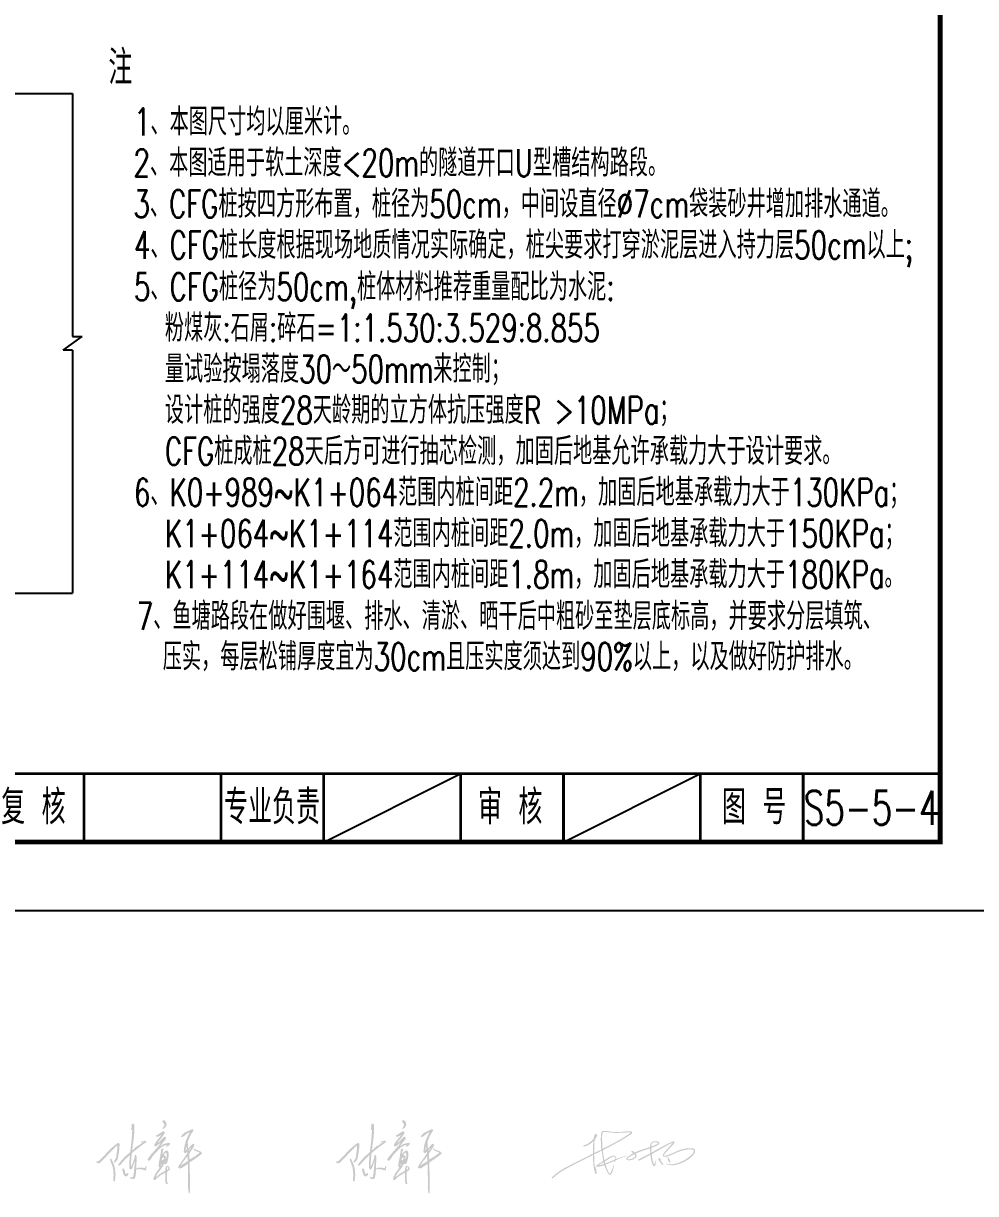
# Model space of a CAD drawing. Extents: x 216 to 1896, y 86 to 483.
# Drawn here: x 492.1 to 631.2, y 144.5 to 315.4 of the extents above; entities that cross this region are included whole.
import ezdxf
from ezdxf.enums import TextEntityAlignment as Align

# ---------------------------------------------------------------- set-up
doc = ezdxf.new("R2010")
doc.units = 0
doc.header["$LTSCALE"] = 5
doc.header["$MEASUREMENT"] = 0
doc.layers.get('0').update_dxf_attribs({"linetype": 'CONTINUOUS'})
for name, color, linetype in [('图框', 7, 'CONTINUOUS'), ('尺寸标注', 4, 'CONTINUOUS'), ('电子签名', 7, 'CONTINUOUS'), ('页码', 3, 'CONTINUOUS')]:
    doc.layers.add(name, color=color, linetype=linetype)
doc.styles.get("Standard").update_dxf_attribs({"font": 'simplex1.shx', "width": 0.7, "bigfont": 'hztxt.shx'})

# ---------------------------------------------------------------- blocks, each defined once
blk = doc.blocks.new('series')
at = {"width": 0.75}
for tag, height, p in [('页码', 4, (-35, -19)), ('图名', 5, (-220, -282)), ('图号', 5, (-20, -282))]:
    blk.add_attdef(tag, text='', height=height, dxfattribs=at).set_placement(p, align=Align.MIDDLE_CENTER)

msp = doc.modelspace()

# ---------------------------------------------------------------- hatches: boundary and pattern name
at = {"layer": '电子签名'}
h = msp.add_hatch(color=256, dxfattribs=at)
h.paths.add_polyline_path([(506.07645, 150.46949), (506.15765, 151.16247), (506.16576, 151.71775), (506.14708, 151.83522), (505.98352, 151.90985), (505.68746, 151.72116), (505.29332, 151.40923), (504.76089, 150.95066), (503.65292, 149.7518), (503.15387, 149.25342), (502.89357, 149.17786), (502.85492, 149.18023), (502.81627, 149.18259), (502.77367, 149.12057), (502.79314, 149.01598), (503.12419, 148.9311), (503.28275, 148.98602), (503.50229, 149.19232), (504.03867, 149.71527), (504.41255, 150.11892), (504.96653, 150.71835), (505.54235, 151.25182), (505.80448, 151.52013), (505.85602, 151.51698), (505.84105, 151.27232), (505.81426, 150.8345), (505.72727, 150.2582), (505.66998, 149.7447), (505.52538, 149.49505), (505.40734, 149.2567), (505.28192, 149.10927), (505.35608, 149.05304), (505.4978, 149.04436), (505.63374, 149.15237), (505.88693, 149.48585), (505.9629, 149.88188)])
h.paths.add_polyline_path([(505.35739, 148.72362), (505.12832, 149.244), (505.05554, 149.39542), (505.0044, 149.51543), (504.97671, 149.56869), (504.90061, 149.61803), (504.83019, 149.5914), (504.78508, 149.52885), (504.83923, 149.28738), (504.91338, 149.09377), (504.97382, 148.901), (505.08021, 148.61604), (505.1921, 148.3185), (505.24224, 147.94467), (505.27499, 147.63671), (505.29432, 147.27801), (505.28538, 147.07574), (505.2685, 146.723), (505.2471, 146.44466), (505.27991, 146.33779), (505.36765, 146.27125), (505.46084, 146.27404), (505.49148, 146.36078), (505.53988, 146.73419), (505.56639, 146.96385), (505.58954, 147.34221), (505.53207, 147.8521), (505.48259, 148.28554)])
h.paths.add_polyline_path([(507.45515, 149.92854), (507.66805, 150.15428), (507.67535, 150.07822), (507.64042, 149.75372), (507.62026, 149.37324), (507.5744, 148.63159), (507.59262, 148.19329), (507.75066, 148.03307), (507.87308, 148.06006), (508.01349, 148.17956), (508.1184, 148.44409), (508.32743, 149.11542), (508.39136, 149.30786), (508.40375, 149.13378), (508.38663, 148.97408), (508.36939, 148.69225), (508.33437, 148.22505), (508.28286, 147.80387), (508.22352, 147.25458), (508.16729, 147.07157), (508.13748, 146.8998), (508.01179, 146.8432), (507.9477, 146.84712), (507.88033, 146.90268), (507.71448, 146.92568), (507.71095, 146.86804), (507.76642, 146.7232), (508.00487, 146.62503), (508.24201, 146.61052), (508.32964, 146.67588), (508.40118, 146.79366), (508.49963, 147.02943), (508.53709, 147.2942), (508.56763, 147.51641), (508.60618, 148.04126), (508.65, 148.02042), (508.96234, 148.07846), (509.23754, 148.05519), (509.67703, 147.9833), (509.88984, 147.8867), (509.97316, 147.8816), (510.04196, 147.95454), (510.10001, 148.27245), (510.11098, 148.4518), (510.03198, 148.52736), (509.95507, 148.53207), (509.9624, 148.44161), (509.90264, 148.20095), (509.80166, 148.23284), (509.61736, 148.26984), (509.44589, 148.30605), (509.15434, 148.27245), (508.87195, 148.2833), (508.60618, 148.14526), (508.5961, 148.19088), (508.60045, 148.44046), (508.6477, 149.13926), (508.65034, 149.8016), (508.63152, 150.06085), (508.55431, 150.11143), (508.40574, 150.12052), (508.38872, 150.02984), (508.385, 149.8753), (508.30222, 149.55361), (508.19903, 149.27331), (508.04746, 148.85838), (507.86731, 148.44521), (507.83884, 148.63612), (507.84721, 149.05407), (507.88215, 149.62518), (507.94904, 150.34337), (507.98649, 150.40338), (508.24988, 150.65685), (508.80082, 151.08218), (509.26832, 151.45431), (509.71179, 151.75334), (510.02745, 151.99377), (510.10503, 152.14396), (510.03031, 152.18955), (509.9019, 152.25209), (509.75126, 152.17473), (509.52959, 152.12905), (509.38821, 152.12858), (509.27187, 152.09013), (509.30747, 152.00137), (509.42132, 151.99896), (509.65921, 152.01175), (509.60535, 151.95125), (509.49698, 151.89408), (509.28644, 151.80671), (509.04459, 151.57998), (508.73903, 151.43007), (508.41757, 151.17617), (508.03045, 150.80042), (508.09462, 151.60446), (508.2075, 152.22598), (508.34094, 153.59984), (508.34073, 154.14219), (508.30947, 154.58631), (508.17418, 154.69471), (508.04212, 154.71948), (507.94605, 154.65027), (507.9576, 154.56612), (507.9532, 154.3578), (507.85176, 153.79993), (508.01124, 153.81657), (508.02374, 153.69703), (507.93346, 152.39676), (507.90022, 151.98996), (507.79553, 151.23529), (507.73909, 150.5865), (507.66747, 150.50744), (506.96755, 149.90632), (506.5043, 149.41805), (506.01717, 148.79557), (505.9669, 148.64239), (506.10203, 148.58799), (506.29707, 148.70024), (506.42641, 148.84135), (506.63385, 149.09832), (507.01589, 149.51766)])
h.paths.add_polyline_path([(507.46383, 147.38802), (507.46399, 147.4564), (507.44009, 147.52625), (507.37592, 147.53018), (507.32109, 147.48928), (507.20218, 147.38539), (507.13332, 147.33846), (507.07097, 147.37592), (507.02186, 147.47584), (506.97676, 147.65116), (506.91631, 147.87709), (506.87119, 148.03345), (506.80115, 148.1189), (506.73847, 148.16459), (506.67029, 148.16876), (506.58681, 148.13095), (506.56092, 148.02839), (506.58012, 147.94497), (506.62064, 147.81778), (506.64283, 147.71987), (506.68617, 147.55014), (506.71917, 147.43406), (506.74774, 147.32134), (506.81055, 147.20077), (506.87184, 147.11554), (506.96281, 147.02844), (507.10972, 146.99531), (507.22823, 147.02427), (507.30933, 147.09977), (507.44845, 147.26827)], flags=17)
h.paths.add_polyline_path([(512.14258, 151.15346), (512.22685, 151.22797), (512.42769, 151.36174), (512.69431, 151.48485), (512.99401, 151.60594), (513.11274, 151.59203), (513.07762, 151.56099), (512.98754, 151.50011), (512.94959, 151.42276), (513.02618, 151.3716), (513.23487, 151.39905), (513.32568, 151.5032), (513.50267, 151.63583), (513.57768, 151.75782), (513.51553, 151.84601), (513.45286, 151.9258), (513.19792, 151.8992), (512.83688, 151.79471), (512.59671, 151.73346), (512.4192, 151.59242), (512.13285, 151.46648), (512.2604, 151.61901), (512.36013, 151.73106), (512.49077, 151.93403), (512.63565, 152.09394), (512.74689, 152.25592), (512.90122, 152.43213), (512.93417, 152.55669), (512.9345, 152.70013), (512.87235, 152.78832), (512.77192, 152.80291), (512.59011, 152.72964), (512.49724, 152.59187), (512.22051, 152.3472), (512.12662, 152.1926), (511.89555, 152.00421), (511.70911, 151.85528), (511.78567, 152.00249), (511.86859, 152.11556), (512.05072, 152.33227), (512.3247, 152.66994), (512.51988, 152.96179), (512.713, 153.22002), (512.77273, 153.36826), (512.71624, 153.54893), (512.58421, 153.59921), (512.42026, 153.54173), (512.14816, 153.37272), (511.86611, 153.17901), (511.54405, 153.0215), (511.52487, 153.01726), (511.50626, 152.96671), (511.53182, 152.87726), (511.56022, 152.83417), (511.72228, 152.77773), (511.88739, 152.85551), (512.13389, 152.99551), (512.22496, 153.04448), (512.26587, 153.03913), (512.18227, 152.94085), (512.07122, 152.77643), (511.86175, 152.52107), (511.61245, 152.21413), (511.3833, 151.88579), (511.27157, 151.70634), (511.23844, 151.56969), (511.24988, 151.4687), (511.29353, 151.40246), (511.42138, 151.38405), (511.58135, 151.45725), (511.8151, 151.64611), (511.96761, 151.77476), (512.17172, 151.88711), (512.09166, 151.7606), (511.78558, 151.37852), (511.39569, 150.91615), (510.88029, 150.33662), (510.517, 149.87919), (510.31638, 149.60893), (510.26332, 149.49391), (510.26346, 149.38877), (510.31961, 149.33934), (510.49605, 149.32197), (510.58976, 149.34909), (510.68332, 149.48135), (510.77408, 149.56778), (510.92725, 149.81467), (511.05181, 150.02387), (511.17238, 150.16762), (511.25859, 150.28719), (511.3702, 150.39206), (511.51656, 150.52766), (511.74098, 150.75704), (511.87624, 150.92617)])
h.paths.add_polyline_path([(513.01446, 154.75701), (512.96719, 154.89813), (512.81932, 155.11878), (512.67006, 155.2181), (512.49617, 155.20509), (512.42947, 155.07903), (512.4339, 155.00911), (512.5469, 154.86029), (512.65959, 154.72506), (512.72085, 154.57367), (512.67553, 154.40233), (512.59761, 154.2678), (512.48977, 154.12097), (512.45965, 154.00636), (512.52154, 153.94636), (512.61186, 153.96278), (512.76771, 154.09126), (512.87775, 154.20619), (512.97474, 154.37573), (513.0337, 154.5359)])
h.paths.add_polyline_path([(513.34754, 150.3656), (513.28124, 150.5959), (513.1763, 150.77129), (513.0444, 150.79715), (512.85119, 150.69336), (512.5905, 150.50477), (512.46116, 150.28147), (512.41629, 150.27532), (512.43654, 150.46083), (512.48501, 150.6713), (512.56516, 150.93802), (512.55805, 151.02579), (512.52962, 151.0712), (512.48922, 151.08837), (512.36516, 151.03342), (512.25755, 150.95511), (512.2351, 150.88054), (512.22939, 150.78707), (512.21176, 150.64518), (512.18587, 150.44125), (512.13962, 150.26984), (512.13145, 150.13631), (512.03533, 149.57307), (511.94404, 149.20175), (511.87925, 148.70317), (511.88392, 148.40592), (512.02427, 148.2717), (511.80053, 147.97701), (511.58818, 147.68162), (511.41137, 147.4069), (511.12908, 146.76223), (511.10303, 146.54606), (511.32898, 146.46818), (511.74984, 146.85235), (512.21142, 147.20471), (512.80084, 147.54601), (512.85072, 147.55354), (512.84574, 147.14937), (512.83151, 146.30077), (512.9101, 146.00529), (513.06713, 145.86704), (513.21882, 145.94177), (513.1054, 146.32895), (513.08393, 146.77574), (513.1144, 147.50831), (513.10748, 147.65623), (513.09796, 147.64798), (513.10702, 147.66601), (513.10748, 147.65623), (513.33154, 147.85034), (513.4697, 147.93916), (513.51994, 148.08385), (513.46346, 148.29326), (513.40245, 148.39906), (513.28965, 148.52261), (513.18868, 148.54154), (513.04656, 148.51379), (512.9592, 148.41697), (512.90719, 148.3328), (512.86797, 148.17173), (512.86153, 147.94197), (512.86326, 147.86131), (512.62463, 147.72116), (512.34444, 147.5526), (512.14271, 147.42945), (511.93024, 147.29054), (511.69022, 147.06104), (511.5705, 146.98436), (511.47794, 146.99002), (511.54935, 147.14483), (511.76646, 147.51179), (512.2506, 148.12496), (512.52441, 148.55359), (512.66159, 148.82876), (512.85409, 148.81202), (512.97515, 148.84429), (513.04708, 148.88452), (513.17211, 149.17915), (513.25064, 149.50943), (513.33151, 149.92162)])
h.paths.add_polyline_path([(512.58866, 150.12425), (512.60982, 150.15318), (512.74664, 150.33269), (512.81814, 150.40194), (512.87591, 150.45603), (512.92931, 150.49117), (512.98017, 150.48486), (512.99919, 150.42928), (513.01112, 150.3101), (513.03841, 150.18038), (513.03784, 150.01395), (513.03023, 149.88957), (513.01565, 149.75601), (512.99983, 149.65454), (512.96897, 149.62121), (512.95764, 149.5931), (512.88443, 149.60078), (512.85929, 149.60872), (512.90904, 149.6889), (512.93288, 149.76428), (512.92528, 149.8541), (512.91512, 149.95351), (512.86364, 150.02991), (512.77405, 150.07415), (512.6618, 150.09778), (512.60092, 150.09637)], flags=16)
h.paths.add_polyline_path([(512.51277, 149.75861), (512.63413, 149.77634), (512.67981, 149.74559), (512.65848, 149.67142), (512.64222, 149.58854), (512.59218, 149.50215), (512.53236, 149.43871), (512.46713, 149.37841), (512.40497, 149.36823), (512.3924, 149.39137), (512.37487, 149.47071), (512.37288, 149.52954), (512.37174, 149.6023), (512.3884, 149.64601), (512.40685, 149.66842), (512.41603, 149.68625)], flags=16)
h.paths.add_polyline_path([(512.36227, 148.79159), (512.36271, 148.76327), (512.32025, 148.67445), (512.2421, 148.6074), (512.18529, 148.60435), (512.1623, 148.65582), (512.17178, 148.73675), (512.1733, 148.73687), (512.17629, 148.74203), (512.18036, 148.73742), (512.3051, 148.74721)], flags=16)
h.paths.add_polyline_path([(513.157, 148.36574), (513.20766, 148.37847), (513.26637, 148.34681), (513.29339, 148.22594), (513.28565, 148.137), (513.25016, 148.08185), (513.21467, 148.02671), (513.13729, 147.99935), (513.10488, 147.99445), (513.09853, 148.04069), (513.10855, 148.1295), (513.11796, 148.24585), (513.125, 148.32337), (513.13367, 148.35264)], flags=16)
h.paths.add_polyline_path([(516.81864, 151.03878), (516.8969, 151.21674), (516.97468, 151.30816), (517.02789, 151.39147), (517.05714, 151.47625), (517.10106, 151.56494), (517.14411, 151.63925), (517.01368, 151.70975), (516.92161, 151.77791), (516.83532, 151.78319), (516.80157, 151.70349), (516.60884, 151.54216), (516.40154, 151.29995), (516.20341, 151.09925), (516.15776, 151.52099), (516.12743, 151.93104), (516.18153, 152.18798), (516.25463, 152.39192), (516.4173, 152.7721), (516.58575, 153.14986), (516.81469, 153.48138), (516.97679, 153.7132), (516.90364, 153.88488), (516.79253, 153.89168), (516.55131, 153.82284), (516.17743, 153.63671), (515.70464, 153.42877), (515.41071, 153.18203), (515.12812, 152.89278), (515.13437, 152.85234), (515.17557, 152.81352), (515.22808, 152.78127), (515.33423, 152.7821), (515.5346, 152.87343), (515.66809, 152.9685), (515.77965, 153.07056), (515.90503, 153.16089), (516.09273, 153.32), (516.21545, 153.36693), (516.32141, 153.43667), (516.36165, 153.44147), (516.38314, 153.43653), (516.37709, 153.39697), (516.35228, 153.34767), (516.33338, 153.27624), (516.11477, 152.81984), (515.8843, 152.2903), (515.67981, 151.62195), (515.59731, 151.11801), (515.57737, 150.81296), (515.53675, 150.60917), (515.59589, 150.50242), (515.70462, 150.43951), (515.86408, 150.43913), (515.97318, 150.53559), (516.00116, 150.56514), (516.04282, 150.54792), (516.05922, 150.40843), (515.94326, 150.19988), (514.86166, 148.6377), (514.70918, 148.2895), (514.96328, 148.15478), (515.341, 148.2866), (516.14954, 148.833), (516.18458, 147.06706), (516.18787, 145.17197), (516.29192, 144.53398), (516.42115, 144.50223), (516.4513, 145.12888), (516.47155, 146.34318), (516.43687, 147.10163), (516.41055, 149.03716), (516.48847, 149.10107), (517.31353, 149.66515), (517.7877, 149.99732), (517.93901, 150.13505), (518.10654, 150.26339), (518.18386, 150.35946), (518.18847, 150.43477), (518.11114, 150.5445), (518.01501, 150.62177), (517.88411, 150.68018), (517.78354, 150.75353), (517.42429, 150.85535), (517.3068, 150.8883), (517.2653, 150.93768), (517.16643, 151.00696), (517.10787, 151.04567), (517.05412, 151.08643), (516.94959, 151.13967), (516.95064, 151.11852), (516.95988, 151.07815), (517.01056, 150.95437), (517.09584, 150.83902), (517.25288, 150.7282), (517.37775, 150.6759), (517.53914, 150.63626), (517.6768, 150.59807), (517.78853, 150.52575), (517.84189, 150.42425), (517.75257, 150.37613), (517.61178, 150.26568), (517.40813, 150.15014), (517.2433, 149.98757), (517.02669, 149.85496), (516.6274, 149.61119), (516.4011, 149.43963), (516.35466, 150.06204), (516.35904, 150.36956), (516.60273, 150.73458)])
h.paths.add_polyline_path([(516.26332, 150.80761), (516.43495, 151.03921), (516.50045, 151.11994), (516.52736, 151.14266), (516.55549, 151.12867), (516.53826, 151.04499), (516.46414, 150.92242), (516.35912, 150.78964), (516.30932, 150.7415), (516.28376, 150.74583), (516.2664, 150.759)], flags=16)
h.paths.add_polyline_path([(515.94739, 150.86171), (515.88054, 150.8026), (515.83891, 150.81117), (515.85065, 151.00305), (515.84807, 151.10853), (515.89728, 151.32219), (515.92146, 151.32372), (515.93628, 151.3198), (515.97724, 151.25109), (515.98172, 151.12743), (515.98191, 150.98298)], flags=16)
h.paths.add_polyline_path([(516.08015, 149.92755), (516.12068, 149.82713), (516.13685, 149.25248), (516.11626, 149.22109), (515.6282, 148.94779), (515.3762, 148.79531), (515.14869, 148.58536), (515.17961, 148.7094), (515.35123, 148.99739), (515.53652, 149.27988), (515.62124, 149.36797), (515.7628, 149.54587), (516.04154, 149.9066), (516.04562, 149.89702)], flags=16)
h = msp.add_hatch(color=256, dxfattribs=at)
h.paths.add_polyline_path([(541.07645, 150.46949), (541.15765, 151.16247), (541.16576, 151.71775), (541.14708, 151.83522), (540.98352, 151.90985), (540.68746, 151.72116), (540.29332, 151.40923), (539.76089, 150.95066), (538.65292, 149.7518), (538.15387, 149.25342), (537.89357, 149.17786), (537.85492, 149.18023), (537.81627, 149.18259), (537.77367, 149.12057), (537.79314, 149.01598), (538.12419, 148.9311), (538.28275, 148.98602), (538.50229, 149.19232), (539.03867, 149.71527), (539.41255, 150.11892), (539.96653, 150.71835), (540.54235, 151.25182), (540.80448, 151.52013), (540.85602, 151.51698), (540.84105, 151.27232), (540.81426, 150.8345), (540.72727, 150.2582), (540.66998, 149.7447), (540.52538, 149.49505), (540.40734, 149.2567), (540.28192, 149.10927), (540.35608, 149.05304), (540.4978, 149.04436), (540.63374, 149.15237), (540.88693, 149.48585), (540.9629, 149.88188)])
h.paths.add_polyline_path([(540.35739, 148.72362), (540.12832, 149.244), (540.05554, 149.39542), (540.0044, 149.51543), (539.97671, 149.56869), (539.90061, 149.61803), (539.83019, 149.5914), (539.78508, 149.52885), (539.83923, 149.28738), (539.91338, 149.09377), (539.97382, 148.901), (540.08021, 148.61604), (540.1921, 148.3185), (540.24224, 147.94467), (540.27499, 147.63671), (540.29432, 147.27801), (540.28538, 147.07574), (540.2685, 146.723), (540.2471, 146.44466), (540.27991, 146.33779), (540.36765, 146.27125), (540.46084, 146.27404), (540.49148, 146.36078), (540.53988, 146.73419), (540.56639, 146.96385), (540.58954, 147.34221), (540.53207, 147.8521), (540.48259, 148.28554)])
h.paths.add_polyline_path([(542.45515, 149.92854), (542.66805, 150.15428), (542.67535, 150.07822), (542.64042, 149.75372), (542.62026, 149.37324), (542.5744, 148.63159), (542.59262, 148.19329), (542.75066, 148.03307), (542.87308, 148.06006), (543.01349, 148.17956), (543.1184, 148.44409), (543.32743, 149.11542), (543.39136, 149.30786), (543.40375, 149.13378), (543.38663, 148.97408), (543.36939, 148.69225), (543.33437, 148.22505), (543.28286, 147.80387), (543.22352, 147.25458), (543.16729, 147.07157), (543.13748, 146.8998), (543.01179, 146.8432), (542.9477, 146.84712), (542.88033, 146.90268), (542.71448, 146.92568), (542.71095, 146.86804), (542.76642, 146.7232), (543.00487, 146.62503), (543.24201, 146.61052), (543.32964, 146.67588), (543.40118, 146.79366), (543.49963, 147.02943), (543.53709, 147.2942), (543.56763, 147.51641), (543.60618, 148.04126), (543.65, 148.02042), (543.96234, 148.07846), (544.23754, 148.05519), (544.67703, 147.9833), (544.88984, 147.8867), (544.97316, 147.8816), (545.04196, 147.95454), (545.10001, 148.27245), (545.11098, 148.4518), (545.03198, 148.52736), (544.95507, 148.53207), (544.9624, 148.44161), (544.90264, 148.20095), (544.80166, 148.23284), (544.61736, 148.26984), (544.44589, 148.30605), (544.15434, 148.27245), (543.87195, 148.2833), (543.60618, 148.14526), (543.5961, 148.19088), (543.60045, 148.44046), (543.6477, 149.13926), (543.65034, 149.8016), (543.63152, 150.06085), (543.55431, 150.11143), (543.40574, 150.12052), (543.38872, 150.02984), (543.385, 149.8753), (543.30222, 149.55361), (543.19903, 149.27331), (543.04746, 148.85838), (542.86731, 148.44521), (542.83884, 148.63612), (542.84721, 149.05407), (542.88215, 149.62518), (542.94904, 150.34337), (542.98649, 150.40338), (543.24988, 150.65685), (543.80082, 151.08218), (544.26832, 151.45431), (544.71179, 151.75334), (545.02745, 151.99377), (545.10503, 152.14396), (545.03031, 152.18955), (544.9019, 152.25209), (544.75126, 152.17473), (544.52959, 152.12905), (544.38821, 152.12858), (544.27187, 152.09013), (544.30747, 152.00137), (544.42132, 151.99896), (544.65921, 152.01175), (544.60535, 151.95125), (544.49698, 151.89408), (544.28644, 151.80671), (544.04459, 151.57998), (543.73903, 151.43007), (543.41757, 151.17617), (543.03045, 150.80042), (543.09462, 151.60446), (543.2075, 152.22598), (543.34094, 153.59984), (543.34073, 154.14219), (543.30947, 154.58631), (543.17418, 154.69471), (543.04212, 154.71948), (542.94605, 154.65027), (542.9576, 154.56612), (542.9532, 154.3578), (542.85176, 153.79993), (543.01124, 153.81657), (543.02374, 153.69703), (542.93346, 152.39676), (542.90022, 151.98996), (542.79553, 151.23529), (542.73909, 150.5865), (542.66747, 150.50744), (541.96755, 149.90632), (541.5043, 149.41805), (541.01717, 148.79557), (540.9669, 148.64239), (541.10203, 148.58799), (541.29707, 148.70024), (541.42641, 148.84135), (541.63385, 149.09832), (542.01589, 149.51766)])
h.paths.add_polyline_path([(542.46383, 147.38802), (542.46399, 147.4564), (542.44009, 147.52625), (542.37592, 147.53018), (542.32109, 147.48928), (542.20218, 147.38539), (542.13332, 147.33846), (542.07097, 147.37592), (542.02186, 147.47584), (541.97676, 147.65116), (541.91631, 147.87709), (541.87119, 148.03345), (541.80115, 148.1189), (541.73847, 148.16459), (541.67029, 148.16876), (541.58681, 148.13095), (541.56092, 148.02839), (541.58012, 147.94497), (541.62064, 147.81778), (541.64283, 147.71987), (541.68617, 147.55014), (541.71917, 147.43406), (541.74774, 147.32134), (541.81055, 147.20077), (541.87184, 147.11554), (541.96281, 147.02844), (542.10972, 146.99531), (542.22823, 147.02427), (542.30933, 147.09977), (542.44845, 147.26827)], flags=17)
h.paths.add_polyline_path([(547.14258, 151.15346), (547.22685, 151.22797), (547.42769, 151.36174), (547.69431, 151.48485), (547.99401, 151.60594), (548.11274, 151.59203), (548.07762, 151.56099), (547.98754, 151.50011), (547.94959, 151.42276), (548.02618, 151.3716), (548.23487, 151.39905), (548.32568, 151.5032), (548.50267, 151.63583), (548.57768, 151.75782), (548.51553, 151.84601), (548.45286, 151.9258), (548.19792, 151.8992), (547.83688, 151.79471), (547.59671, 151.73346), (547.4192, 151.59242), (547.13285, 151.46648), (547.2604, 151.61901), (547.36013, 151.73106), (547.49077, 151.93403), (547.63565, 152.09394), (547.74689, 152.25592), (547.90122, 152.43213), (547.93417, 152.55669), (547.9345, 152.70013), (547.87235, 152.78832), (547.77192, 152.80291), (547.59011, 152.72964), (547.49724, 152.59187), (547.22051, 152.3472), (547.12662, 152.1926), (546.89555, 152.00421), (546.70911, 151.85528), (546.78567, 152.00249), (546.86859, 152.11556), (547.05072, 152.33227), (547.3247, 152.66994), (547.51988, 152.96179), (547.713, 153.22002), (547.77273, 153.36826), (547.71624, 153.54893), (547.58421, 153.59921), (547.42026, 153.54173), (547.14816, 153.37272), (546.86611, 153.17901), (546.54405, 153.0215), (546.52487, 153.01726), (546.50626, 152.96671), (546.53182, 152.87726), (546.56022, 152.83417), (546.72228, 152.77773), (546.88739, 152.85551), (547.13389, 152.99551), (547.22496, 153.04448), (547.26587, 153.03913), (547.18227, 152.94085), (547.07122, 152.77643), (546.86175, 152.52107), (546.61245, 152.21413), (546.3833, 151.88579), (546.27157, 151.70634), (546.23844, 151.56969), (546.24988, 151.4687), (546.29353, 151.40246), (546.42138, 151.38405), (546.58135, 151.45725), (546.8151, 151.64611), (546.96761, 151.77476), (547.17172, 151.88711), (547.09166, 151.7606), (546.78558, 151.37852), (546.39569, 150.91615), (545.88029, 150.33662), (545.517, 149.87919), (545.31638, 149.60893), (545.26332, 149.49391), (545.26346, 149.38877), (545.31961, 149.33934), (545.49605, 149.32197), (545.58976, 149.34909), (545.68332, 149.48135), (545.77408, 149.56778), (545.92725, 149.81467), (546.05181, 150.02387), (546.17238, 150.16762), (546.25859, 150.28719), (546.3702, 150.39206), (546.51656, 150.52766), (546.74098, 150.75704), (546.87624, 150.92617)])
h.paths.add_polyline_path([(548.01446, 154.75701), (547.96719, 154.89813), (547.81932, 155.11878), (547.67006, 155.2181), (547.49617, 155.20509), (547.42947, 155.07903), (547.4339, 155.00911), (547.5469, 154.86029), (547.65959, 154.72506), (547.72085, 154.57367), (547.67553, 154.40233), (547.59761, 154.2678), (547.48977, 154.12097), (547.45965, 154.00636), (547.52154, 153.94636), (547.61186, 153.96278), (547.76771, 154.09126), (547.87775, 154.20619), (547.97474, 154.37573), (548.0337, 154.5359)])
h.paths.add_polyline_path([(548.34754, 150.3656), (548.28124, 150.5959), (548.1763, 150.77129), (548.0444, 150.79715), (547.85119, 150.69336), (547.5905, 150.50477), (547.46116, 150.28147), (547.41629, 150.27532), (547.43654, 150.46083), (547.48501, 150.6713), (547.56516, 150.93802), (547.55805, 151.02579), (547.52962, 151.0712), (547.48922, 151.08837), (547.36516, 151.03342), (547.25755, 150.95511), (547.2351, 150.88054), (547.22939, 150.78707), (547.21176, 150.64518), (547.18587, 150.44125), (547.13962, 150.26984), (547.13145, 150.13631), (547.03533, 149.57307), (546.94404, 149.20175), (546.87925, 148.70317), (546.88392, 148.40592), (547.02427, 148.2717), (546.80053, 147.97701), (546.58818, 147.68162), (546.41137, 147.4069), (546.12908, 146.76223), (546.10303, 146.54606), (546.32898, 146.46818), (546.74984, 146.85235), (547.21142, 147.20471), (547.80084, 147.54601), (547.85072, 147.55354), (547.84574, 147.14937), (547.83151, 146.30077), (547.9101, 146.00529), (548.06713, 145.86704), (548.21882, 145.94177), (548.1054, 146.32895), (548.08393, 146.77574), (548.1144, 147.50831), (548.10748, 147.65623), (548.09796, 147.64798), (548.10702, 147.66601), (548.10748, 147.65623), (548.33154, 147.85034), (548.4697, 147.93916), (548.51994, 148.08385), (548.46346, 148.29326), (548.40245, 148.39906), (548.28965, 148.52261), (548.18868, 148.54154), (548.04656, 148.51379), (547.9592, 148.41697), (547.90719, 148.3328), (547.86797, 148.17173), (547.86153, 147.94197), (547.86326, 147.86131), (547.62463, 147.72116), (547.34444, 147.5526), (547.14271, 147.42945), (546.93024, 147.29054), (546.69022, 147.06104), (546.5705, 146.98436), (546.47794, 146.99002), (546.54935, 147.14483), (546.76646, 147.51179), (547.2506, 148.12496), (547.52441, 148.55359), (547.66159, 148.82876), (547.85409, 148.81202), (547.97515, 148.84429), (548.04708, 148.88452), (548.17211, 149.17915), (548.25064, 149.50943), (548.33151, 149.92162)])
h.paths.add_polyline_path([(547.58866, 150.12425), (547.60982, 150.15318), (547.74664, 150.33269), (547.81814, 150.40194), (547.87591, 150.45603), (547.92931, 150.49117), (547.98017, 150.48486), (547.99919, 150.42928), (548.01112, 150.3101), (548.03841, 150.18038), (548.03784, 150.01395), (548.03023, 149.88957), (548.01565, 149.75601), (547.99983, 149.65454), (547.96897, 149.62121), (547.95764, 149.5931), (547.88443, 149.60078), (547.85929, 149.60872), (547.90904, 149.6889), (547.93288, 149.76428), (547.92528, 149.8541), (547.91512, 149.95351), (547.86364, 150.02991), (547.77405, 150.07415), (547.6618, 150.09778), (547.60092, 150.09637)], flags=16)
h.paths.add_polyline_path([(547.51277, 149.75861), (547.63413, 149.77634), (547.67981, 149.74559), (547.65848, 149.67142), (547.64222, 149.58854), (547.59218, 149.50215), (547.53236, 149.43871), (547.46713, 149.37841), (547.40497, 149.36823), (547.3924, 149.39137), (547.37487, 149.47071), (547.37288, 149.52954), (547.37174, 149.6023), (547.3884, 149.64601), (547.40685, 149.66842), (547.41603, 149.68625)], flags=16)
h.paths.add_polyline_path([(547.36227, 148.79159), (547.36271, 148.76327), (547.32025, 148.67445), (547.2421, 148.6074), (547.18529, 148.60435), (547.1623, 148.65582), (547.17178, 148.73675), (547.1733, 148.73687), (547.17629, 148.74203), (547.18036, 148.73742), (547.3051, 148.74721)], flags=16)
h.paths.add_polyline_path([(548.157, 148.36574), (548.20766, 148.37847), (548.26637, 148.34681), (548.29339, 148.22594), (548.28565, 148.137), (548.25016, 148.08185), (548.21467, 148.02671), (548.13729, 147.99935), (548.10488, 147.99445), (548.09853, 148.04069), (548.10855, 148.1295), (548.11796, 148.24585), (548.125, 148.32337), (548.13367, 148.35264)], flags=16)
h.paths.add_polyline_path([(551.81864, 151.03878), (551.8969, 151.21674), (551.97468, 151.30816), (552.02789, 151.39147), (552.05714, 151.47625), (552.10106, 151.56494), (552.14411, 151.63925), (552.01368, 151.70975), (551.92161, 151.77791), (551.83532, 151.78319), (551.80157, 151.70349), (551.60884, 151.54216), (551.40154, 151.29995), (551.20341, 151.09925), (551.15776, 151.52099), (551.12743, 151.93104), (551.18153, 152.18798), (551.25463, 152.39192), (551.4173, 152.7721), (551.58575, 153.14986), (551.81469, 153.48138), (551.97679, 153.7132), (551.90364, 153.88488), (551.79253, 153.89168), (551.55131, 153.82284), (551.17743, 153.63671), (550.70464, 153.42877), (550.41071, 153.18203), (550.12812, 152.89278), (550.13437, 152.85234), (550.17557, 152.81352), (550.22808, 152.78127), (550.33423, 152.7821), (550.5346, 152.87343), (550.66809, 152.9685), (550.77965, 153.07056), (550.90503, 153.16089), (551.09273, 153.32), (551.21545, 153.36693), (551.32141, 153.43667), (551.36165, 153.44147), (551.38314, 153.43653), (551.37709, 153.39697), (551.35228, 153.34767), (551.33338, 153.27624), (551.11477, 152.81984), (550.8843, 152.2903), (550.67981, 151.62195), (550.59731, 151.11801), (550.57737, 150.81296), (550.53675, 150.60917), (550.59589, 150.50242), (550.70462, 150.43951), (550.86408, 150.43913), (550.97318, 150.53559), (551.00116, 150.56514), (551.04282, 150.54792), (551.05922, 150.40843), (550.94326, 150.19988), (549.86166, 148.6377), (549.70918, 148.2895), (549.96328, 148.15478), (550.341, 148.2866), (551.14954, 148.833), (551.18458, 147.06706), (551.18787, 145.17197), (551.29192, 144.53398), (551.42115, 144.50223), (551.4513, 145.12888), (551.47155, 146.34318), (551.43687, 147.10163), (551.41055, 149.03716), (551.48847, 149.10107), (552.31353, 149.66515), (552.7877, 149.99732), (552.93901, 150.13505), (553.10654, 150.26339), (553.18386, 150.35946), (553.18847, 150.43477), (553.11114, 150.5445), (553.01501, 150.62177), (552.88411, 150.68018), (552.78354, 150.75353), (552.42429, 150.85535), (552.3068, 150.8883), (552.2653, 150.93768), (552.16643, 151.00696), (552.10787, 151.04567), (552.05412, 151.08643), (551.94959, 151.13967), (551.95064, 151.11852), (551.95988, 151.07815), (552.01056, 150.95437), (552.09584, 150.83902), (552.25288, 150.7282), (552.37775, 150.6759), (552.53914, 150.63626), (552.6768, 150.59807), (552.78853, 150.52575), (552.84189, 150.42425), (552.75257, 150.37613), (552.61178, 150.26568), (552.40813, 150.15014), (552.2433, 149.98757), (552.02669, 149.85496), (551.6274, 149.61119), (551.4011, 149.43963), (551.35466, 150.06204), (551.35904, 150.36956), (551.60273, 150.73458)])
h.paths.add_polyline_path([(551.26332, 150.80761), (551.43495, 151.03921), (551.50045, 151.11994), (551.52736, 151.14266), (551.55549, 151.12867), (551.53826, 151.04499), (551.46414, 150.92242), (551.35912, 150.78964), (551.30932, 150.7415), (551.28376, 150.74583), (551.2664, 150.759)], flags=16)
h.paths.add_polyline_path([(550.94739, 150.86171), (550.88054, 150.8026), (550.83891, 150.81117), (550.85065, 151.00305), (550.84807, 151.10853), (550.89728, 151.32219), (550.92146, 151.32372), (550.93628, 151.3198), (550.97724, 151.25109), (550.98172, 151.12743), (550.98191, 150.98298)], flags=16)
h.paths.add_polyline_path([(551.08015, 149.92755), (551.12068, 149.82713), (551.13685, 149.25248), (551.11626, 149.22109), (550.6282, 148.94779), (550.3762, 148.79531), (550.14869, 148.58536), (550.17961, 148.7094), (550.35123, 148.99739), (550.53652, 149.27988), (550.62124, 149.36797), (550.7628, 149.54587), (551.04154, 149.9066), (551.04562, 149.89702)], flags=16)
h = msp.add_hatch(color=256, dxfattribs=at)
h.paths.add_polyline_path([(576.61337, 150.44296), (576.59589, 150.63503), (576.58013, 150.71455), (576.56094, 150.77471), (576.30752, 150.63503), (575.89682, 150.41677), (575.5036, 150.23343), (575.46865, 150.19851), (575.4741, 149.7597), (575.48276, 149.37911), (575.49737, 149.04759), (575.53782, 148.62301), (575.5765, 148.38255), (575.62378, 148.14209), (575.64526, 148.12491), (575.63658, 148.3178), (575.65631, 148.39794), (575.68393, 148.42817), (575.72996, 148.35721), (575.76844, 148.06869), (575.78466, 147.92277), (575.80029, 147.78788), (575.81712, 147.63093), (575.81712, 147.4742), (575.81712, 147.39313), (575.76844, 147.3553), (575.63861, 147.40394), (575.58452, 147.52825), (575.54665, 147.70659), (575.49256, 147.93898), (575.42224, 148.25785), (575.3696, 148.63028), (575.33211, 149.03553), (575.31859, 149.3928), (575.30324, 149.85358), (575.30324, 150.07516), (575.30324, 150.14002), (574.8173, 149.9005), (573.62677, 149.30576), (573.10761, 149.04032), (572.56365, 148.7613), (571.83644, 148.38014), (571.39444, 148.13335), (571.07982, 147.96413), (570.74004, 147.76527), (570.19663, 147.38902), (569.84767, 147.11262), (569.60258, 146.88135), (569.42556, 146.7385), (569.34386, 146.7249), (569.28259, 146.77251), (569.23493, 146.84053), (569.33024, 146.92896), (569.53449, 147.08541), (569.92937, 147.43231), (570.40595, 147.77242), (570.8553, 148.06491), (571.27928, 148.30066), (571.87725, 148.60327), (572.89277, 149.13512), (573.80586, 149.58547), (574.46626, 149.91197), (574.98369, 150.19085), (575.30007, 150.34095), (575.31416, 150.94864), (575.31605, 151.50491), (575.33101, 151.84627), (575.34364, 152.08337), (575.34856, 152.19152), (575.29016, 152.11835), (575.09953, 151.92789), (574.88912, 151.76308), (574.53302, 151.55271), (574.30698, 151.4568), (574.14905, 151.39802), (573.98274, 151.37891), (573.9129, 151.38884), (573.88765, 151.44495), (573.88765, 151.49936), (573.92708, 151.55115), (574.08705, 151.5732), (574.36838, 151.67791), (574.67729, 151.87081), (574.89795, 152.04717), (575.18479, 152.27864), (575.36131, 152.44397), (575.40142, 152.48374), (575.41648, 152.6038), (575.43854, 152.76363), (575.51025, 153.00612), (575.58196, 153.13288), (575.62058, 153.18799), (575.70332, 153.21004), (575.78055, 153.17697), (575.84675, 153.12186), (575.86881, 153.07226), (575.86881, 152.92896), (575.82045, 152.79123), (575.70811, 152.58486), (575.593, 152.37784), (575.52505, 152.27806), (575.49697, 151.73739), (575.47674, 150.64451), (575.47184, 150.43208), (576.50632, 150.91764), (576.49938, 151.05637), (576.4724, 151.5258), (576.44396, 152.20956), (576.44396, 152.59801), (576.45785, 152.94483), (576.4995, 153.29166), (576.55505, 153.472), (576.61059, 153.58299), (576.80499, 153.65235), (577.02716, 153.65929), (577.21462, 153.64542), (577.39513, 153.61767), (577.61997, 153.59518), (577.87496, 153.55687), (578.1033, 153.5275), (578.34082, 153.50513), (578.61645, 153.49563), (579.01975, 153.50669), (579.45723, 153.51991), (579.9592, 153.56511), (580.49253, 153.604), (580.70082, 153.604), (580.84662, 153.604), (580.92993, 153.56932), (580.97853, 153.49996), (581.01325, 153.40978), (580.97853, 153.26412), (580.85356, 153.18088), (580.44393, 152.89648), (579.84685, 152.53578), (579.33296, 152.21824), (578.57522, 151.81255), (577.8254, 151.4033), (577.17277, 151.06341), (576.74232, 150.84144), (576.79791, 150.33419), (576.83957, 150.05673), (576.93848, 149.49975), (576.96382, 149.3748), (577.06868, 149.43938), (577.25614, 149.5573), (577.54079, 149.75152), (577.79073, 149.88331), (578.03373, 149.98736), (578.29665, 150.04466), (578.44519, 150.04466), (578.57403, 149.97954), (578.61693, 149.83476), (578.60851, 149.55865), (579.07516, 149.68909), (579.53339, 149.8625), (579.86664, 149.96655), (580.1513, 150.03592), (580.17907, 150.03592), (580.16518, 149.9943), (580.06104, 149.94574), (579.8111, 149.87638), (579.41536, 149.72377), (579.10293, 149.59198), (578.73496, 149.43244), (578.5961, 149.38389), (578.57288, 149.3731), (578.54453, 149.19453), (578.47463, 149.08103), (578.43093, 149.12468), (578.43093, 149.24691), (578.43677, 149.28405), (578.02341, 149.1094), (577.63575, 148.94135), (577.20757, 148.77547), (577.14372, 148.73489), (577.20039, 148.51963), (577.27748, 148.33022), (577.39981, 148.0072), (577.45224, 147.85879), (577.59206, 147.62307), (577.67944, 147.44846), (577.7283, 147.39258), (577.79554, 147.3975), (577.83802, 147.47228), (577.95536, 147.72695), (578.11635, 148.05958), (578.18626, 148.26911), (578.25617, 148.54848), (578.27364, 148.64451), (578.32156, 148.69986), (578.3456, 148.6258), (578.34355, 148.46118), (578.28238, 148.15562), (578.22995, 147.95482), (578.17128, 147.78405), (578.10717, 147.62593), (578.03906, 147.48783), (577.90474, 147.27907), (577.80178, 147.22147), (577.63575, 147.27385), (577.51341, 147.41354), (577.38234, 147.66672), (577.26, 147.93736), (577.13766, 148.21673), (577.01478, 148.48345), (576.97217, 148.65003), (576.90225, 148.63434), (576.73805, 148.57406), (576.49103, 148.51356), (576.2454, 148.45423), (575.97547, 148.41753), (575.74373, 148.42975), (575.71923, 148.47613), (575.8007, 148.60086), (576.03664, 148.7842), (576.20266, 148.90642), (576.42986, 149.02865), (576.64832, 149.15087), (576.76192, 149.22072), (576.78678, 149.25765), (576.7311, 149.66528), (576.69201, 149.91041), (576.65706, 150.14613)])
h.paths.add_polyline_path([(576.70222, 151.05804), (576.67906, 151.33588), (576.65345, 151.68223), (576.64247, 152.0797), (576.62618, 152.61346), (576.6391, 152.94908), (576.66756, 153.21346), (576.69598, 153.35287), (576.71149, 153.42516), (576.77351, 153.46647), (576.85878, 153.49487), (576.99315, 153.5181), (577.20504, 153.50003), (577.44794, 153.47938), (577.65984, 153.45614), (578.01385, 153.40967), (578.35313, 153.37371), (578.69423, 153.35822), (579.30108, 153.37883), (579.63782, 153.39646), (580.02115, 153.42004), (580.41998, 153.44519), (580.70575, 153.44872), (580.76001, 153.43323), (580.79102, 153.39967), (580.67991, 153.2964), (580.30245, 153.0427), (579.84249, 152.75355), (579.28282, 152.40964), (578.53649, 151.99053), (577.73834, 151.56129), (577.26719, 151.30298), (576.85891, 151.11194), (576.73487, 151.04739)], flags=16)
h.paths.add_polyline_path([(577.67535, 149.60583), (577.92701, 149.765), (578.14174, 149.85496), (578.2872, 149.90571), (578.37032, 149.9357), (578.48114, 149.89648), (578.50885, 149.80421), (578.52039, 149.72117), (578.49038, 149.49741), (578.45806, 149.46742), (578.22486, 149.37515), (577.80003, 149.19061), (577.49987, 149.07066), (577.15816, 148.93687), (577.08182, 148.91399), (577.05834, 149.00782), (577.02886, 149.15832), (577.02655, 149.186), (577.02655, 149.20215), (577.28746, 149.3567), (577.47217, 149.47665)], flags=16)
h.paths.add_polyline_path([(576.83404, 149.07855), (576.85287, 149.05973), (576.87642, 148.95387), (576.90232, 148.8339), (576.69277, 148.76333), (576.36785, 148.67865), (576.21009, 148.64807), (576.12533, 148.63866), (576.17007, 148.681), (576.24777, 148.74216), (576.42671, 148.84331), (576.66216, 148.9774)], flags=16)
h.paths.add_polyline_path([(581.76576, 150.45785), (582.17865, 150.62066), (582.64725, 150.78124), (583.06246, 150.91053), (583.44165, 151.03519), (583.64037, 151.10249), (583.64865, 150.71692), (583.65648, 150.45562), (583.65643, 150.4003), (583.6373, 150.36658), (583.02517, 150.05263), (582.53106, 149.79968), (582.31872, 149.68952), (582.09004, 149.57529), (581.92261, 149.51817), (581.91036, 149.44065), (581.94711, 149.35498), (582.00837, 149.31418), (582.18804, 149.37538), (582.9333, 149.78271), (583.35007, 150.00586), (583.62645, 150.14667), (583.6814, 150.15118), (583.71801, 149.78549), (583.7681, 149.51581), (583.83377, 149.19079), (583.93586, 148.87664), (584.02161, 148.67673), (584.13595, 148.53394), (584.24213, 148.5013), (584.31155, 148.52986), (584.38913, 148.61961), (584.43405, 148.75017), (584.45447, 148.8644), (584.45447, 149.03576), (584.45447, 149.16631), (584.43814, 149.21935), (584.4218, 149.27239), (584.38505, 149.25607), (584.36463, 149.23159), (584.33605, 149.15407), (584.30961, 149.04826), (584.28215, 148.90263), (584.26514, 148.76451), (584.25407, 148.72119), (584.23804, 148.72569), (584.19312, 148.79097), (584.12779, 148.946), (584.07007, 149.10753), (583.99774, 149.402), (583.91806, 149.81349), (583.88274, 150.22056), (583.92886, 150.29006), (584.32265, 150.52819), (585.34867, 151.1093), (586.44655, 151.72318), (586.89302, 151.89424), (586.99334, 151.92575), (586.75692, 151.67927), (586.48966, 151.37631), (586.15059, 151.01596), (585.87805, 150.71904), (585.7547, 150.55473), (585.60858, 150.34474), (585.54033, 150.24624), (585.52769, 150.173), (585.51505, 150.11239), (585.51505, 150.04672), (585.5201, 149.99874), (585.54791, 149.9558), (585.57572, 149.91287), (585.64144, 149.89014), (585.72391, 149.87556), (585.82066, 149.87359), (585.95558, 149.88346), (586.11042, 149.90569), (586.21155, 149.93047), (586.31639, 149.96843), (586.61068, 150.08969), (586.96459, 150.24627), (587.21738, 150.36245), (587.48786, 150.48873), (587.85015, 150.62777), (588.22934, 150.76668), (588.40629, 150.80709), (588.79652, 150.89824), (588.99622, 150.92855), (589.3525, 150.9602), (589.64137, 150.95402), (589.86008, 150.91279), (589.96211, 150.86402), (590.0088, 150.79609), (590.00575, 150.68354), (589.98241, 150.55883), (589.91638, 150.43101), (589.7796, 150.24036), (589.59507, 150.05094), (589.31952, 149.84384), (589.08949, 149.67463), (588.77824, 149.46423), (588.4572, 149.28997), (588.08428, 149.10656), (587.61116, 148.93283), (587.29661, 148.84062), (587.08547, 148.80355), (586.84841, 148.77654), (586.58306, 148.77765), (586.35758, 148.80759), (586.12304, 148.86819), (586.02195, 148.90051), (585.97342, 148.88839), (586.00707, 148.84542), (586.09002, 148.79277), (586.29693, 148.71467), (586.53955, 148.65811), (586.73271, 148.65019), (587.01811, 148.64692), (587.32841, 148.69286), (587.76078, 148.80355), (588.0762, 148.90859), (588.47653, 149.08232), (588.96249, 149.34177), (589.28195, 149.55186), (589.61808, 149.81071), (589.81106, 149.98549), (590.03433, 150.23934), (590.17727, 150.50659), (590.20791, 150.7585), (590.19003, 150.89633), (590.13128, 150.98055), (590.01887, 151.05839), (589.78766, 151.12498), (589.48043, 151.13749), (588.97753, 151.10563), (588.44024, 150.99532), (588.06417, 150.9024), (587.60722, 150.72463), (587.31202, 150.59939), (587.02491, 150.46203), (586.77015, 150.35294), (586.49086, 150.23353), (586.18464, 150.10328), (586.03456, 150.06238), (585.89661, 150.04118), (585.79155, 150.03782), (585.68641, 150.05398), (585.67274, 150.09062), (585.69612, 150.2035), (585.82097, 150.36982), (586.01525, 150.60317), (586.35795, 150.98046), (586.71372, 151.34356), (586.97656, 151.62233), (587.19897, 151.90109), (587.20301, 152.08694), (587.1828, 152.1233), (586.97656, 152.1031), (586.59577, 151.96562), (586.26014, 151.80806), (585.74998, 151.5411), (585.36986, 151.33505), (584.88086, 151.05959), (584.42512, 150.81526), (584.09149, 150.62409), (583.84709, 150.49245), (583.82834, 150.72149), (583.81839, 150.99174), (583.81733, 151.08174), (583.82098, 151.1729), (584.02151, 151.24862), (584.35407, 151.38303), (584.64542, 151.52144), (584.86378, 151.65881), (584.95946, 151.73697), (584.98914, 151.84061), (584.95679, 151.96586), (584.89613, 152.03454), (584.73842, 152.10726), (584.5888, 152.1315), (584.33809, 152.15574), (584.13186, 152.13958), (583.97819, 152.08302), (583.87111, 151.99887), (583.73565, 151.79956), (583.67491, 151.67497), (583.64256, 151.52144), (583.64256, 151.37196), (583.64256, 151.30732), (583.39877, 151.22214), (583.20872, 151.1575), (583.05101, 151.10498), (582.78383, 151.0183), (582.43635, 150.90297), (582.13985, 150.80514), (581.84086, 150.69294), (581.62224, 150.59909), (581.44027, 150.51829), (581.3877, 150.49001), (581.23905, 150.62252), (581.11272, 150.70817), (580.99545, 150.74049), (580.8984, 150.73241), (580.87818, 150.70009), (580.87818, 150.66373), (580.89442, 150.63244), (580.98994, 150.54541), (581.09081, 150.47136), (581.16421, 150.40312), (580.85903, 150.2169), (580.41332, 149.91194), (580.22775, 149.74302), (580.1494, 149.62767), (580.15765, 149.54115), (580.21538, 149.45051), (580.33909, 149.40107), (580.51641, 149.36811), (580.73306, 149.3791), (580.99484, 149.4177), (581.26692, 149.53291), (581.44837, 149.67298), (581.57208, 149.7801), (581.65455, 149.91194), (581.66692, 150.05614), (581.62981, 150.21682), (581.58857, 150.27038), (581.54734, 150.32393), (581.52672, 150.34865)])
h.paths.add_polyline_path([(581.35673, 150.23931), (581.39001, 150.21885), (581.4526, 150.15246), (581.47446, 150.01941), (581.44375, 149.91457), (581.36185, 149.80462), (581.13663, 149.66143), (580.94622, 149.56466), (580.73994, 149.52847), (580.57358, 149.5208), (580.43282, 149.52335), (580.35092, 149.55404), (580.33813, 149.61285), (580.36372, 149.67166), (580.46097, 149.75092), (580.5915, 149.85065), (580.82952, 149.99895), (581.00867, 150.09612), (581.27049, 150.22608)], flags=16)
h.paths.add_polyline_path([(583.81166, 151.3691), (583.80941, 151.40382), (583.8177, 151.58039), (583.87478, 151.73508), (583.92279, 151.83681), (583.96039, 151.89227), (584.0535, 151.9513), (584.08931, 151.97456), (584.23069, 152.00749), (584.35753, 152.0161), (584.50473, 152.00855), (584.62469, 151.99602), (584.7178, 151.9674), (584.77331, 151.90479), (584.79659, 151.8547), (584.76794, 151.80997), (584.70348, 151.76167), (584.58433, 151.69474), (584.36864, 151.60067), (584.2057, 151.52911), (584.02306, 151.44682)], flags=16)
h.paths.add_polyline_path([(585.35226, 149.06678), (585.22367, 149.25131), (585.14418, 149.37511), (585.08106, 149.48956), (585.12548, 149.45452), (585.20731, 149.40314), (585.28446, 149.35176), (585.30976, 149.37014), (585.30764, 149.3919), (585.2867, 149.42002), (585.20253, 149.4901), (585.05524, 149.63025), (584.97341, 149.67229), (584.88457, 149.66295), (584.84482, 149.62091), (584.84015, 149.54849), (584.88457, 149.43871), (584.95704, 149.28922), (585.09265, 149.10936), (585.22357, 148.91549), (585.35226, 148.73509), (585.40136, 148.72108), (585.48786, 148.72575), (585.54163, 148.74443), (585.56969, 148.77246), (585.56501, 148.85422), (585.5089, 148.87991), (585.48552, 148.8729), (585.4411, 148.9313)], flags=17)
h.paths.add_polyline_path([(586.51174, 149.36243), (586.48423, 149.4197), (586.41796, 149.57748), (586.34667, 149.71747), (586.28935, 149.77244), (586.22057, 149.76786), (586.17701, 149.74267), (586.17472, 149.66937), (586.19077, 149.60065), (586.25038, 149.45177), (586.30311, 149.30059), (586.33979, 149.19751), (586.39023, 149.11734), (586.4613, 149.06237), (586.52779, 149.03947), (586.59886, 149.03947), (586.61032, 149.08528), (586.58052, 149.15628), (586.53975, 149.289)], flags=17)

# ---------------------------------------------------------------- linework, layer by layer
for p, q in [((535.99162, 195.83595), (555.99162, 205.83595)), ((570.99162, 195.83595), (590.99162, 205.83595))]:
    msp.add_line(p, q)
msp.add_lwpolyline([(635.99162, 185.83595), (635.99162, 482.83595), (215.99162, 482.83595), (215.99162, 185.83595)], close=True)
at = {"layer": '图框'}
for points, const_width in [([(625.99162, 472.83595), (245.99162, 472.83595), (245.99162, 195.83595), (625.99162, 195.83595), (625.99162, 472.83595)], 0.7), ([(245.99162, 205.83595), (625.99162, 205.83595)], 0.4), ([(500.99162, 195.83595), (500.99162, 205.83595)], 0.4), ([(520.99162, 195.83595), (520.99162, 205.83595)], 0.4), ([(520.99162, 195.83595), (520.99162, 205.83595)], 0.4), ([(535.99162, 195.83595), (535.99162, 205.83595)], 0.4), ([(555.99162, 195.83595), (555.99162, 205.83595)], 0.4), ([(570.99162, 195.83595), (570.99162, 205.83595)], 0.4), ([(590.99162, 195.83595), (590.99162, 205.83595)], 0.4), ([(605.99162, 195.83595), (605.99162, 205.83595)], 0.4)]:
    msp.add_lwpolyline(points, dxfattribs=dict(at, const_width=const_width))
at = {"layer": '页码', "color": 3}
for p, q in [((262.75441, 305.1471), (499.32053, 305.1471)), ((499.32053, 305.1471), (499.32053, 269.65428)), ((497.92001, 267.65428), (500.72106, 269.65428)), ((499.32053, 269.65428), (500.72106, 269.65428)), ((499.32053, 267.65428), (497.92001, 267.65428)), ((499.32053, 267.65428), (499.32053, 232.16147)), ((262.75441, 232.16147), (499.32053, 232.16147))]:
    msp.add_line(p, q, dxfattribs=at)

# ---------------------------------------------------------------- block references
at = {"layer": '图框'}
ref = msp.add_blockref('series', (635.99162, 482.83595), dxfattribs=at)
ref.add_attrib('图号', 'S5-5-4', dxfattribs={"layer": '0', "height": 5, "width": 0.7}).set_placement((615.99162, 200.83595), align=Align.MIDDLE_CENTER)

# ---------------------------------------------------------------- texts
at = {"color": 7, "width": 0.7}
msp.add_text('注', height=5, dxfattribs=at).set_placement((504.54344, 306.44884))
at = {"layer": '图框', "width": 0.7}
for s, p in [('复 核', (493.5872, 200.93054)), ('专业负责', (528.43795, 200.93054)), ('审 核', (563.21175, 200.93054)), ('图 号', (598.83092, 200.93054))]:
    msp.add_text(s, height=5, dxfattribs=at).set_placement(p, align=Align.MIDDLE_CENTER)
at = {"layer": '尺寸标注', "color": 7, "linetype": 'Continuous', "width": 0.7}
for s, p in [('1、本图尺寸均以厘米计。', (508.27676, 299.01479)), ('2、本图适用于软土深度<20m的隧道开口U型槽结构路段。', (508.2097, 293.01479)), ('3、CFG桩按四方形布置，桩径为50cm，中间设直径%%C7cm袋装砂井增加排水通道。', (508.20569, 287.01479)), ('4、CFG桩长度根据现场地质情况实际确定，桩尖要求打穿淤泥层进入持力层50cm以上;', (508.27676, 281.01479)), ('5、CFG桩径为50cm,桩体材料推荐重量配比为水泥: ', (508.27676, 274.90621)), ('粉煤灰:石屑:碎石=1:1.530:3.529:8.855', (512.78848, 268.90621)), ('量试验按塌落度30～50mm来控制；', (512.78848, 262.90621)), ('设计桩的强度28天龄期的立方体抗压强度R >10MPa；', (512.78848, 256.90621)), ('CFG桩成桩28天后方可进行抽芯检测，加固后地基允许承载力大于设计要求。', (512.78848, 250.90621)), ('6、K0+989~K1+064范围内桩间距2.2m，加固后地基承载力大于130KPa；', (508.27676, 244.90621)), ('K1+064~K1+114范围内桩间距2.0m，加固后地基承载力大于150KPa；', (512.78848, 238.90621)), ('K1+114~K1+164范围内桩间距1.8m，加固后地基承载力大于180KPa。', (512.78848, 232.90621)), ('7、鱼塘路段在做好围堰、排水、清淤、晒干后中粗砂至垫层底标高，并要求分层填筑、', (508.69032, 226.81919)), ('压实，每层松铺厚度宜为30cm且压实度须达到90%%%以上，以及做好防护排水。', (512.48137, 220.90524))]:
    msp.add_text(s, height=4, dxfattribs=at).set_placement(p)

doc.saveas('drawing.dxf')
